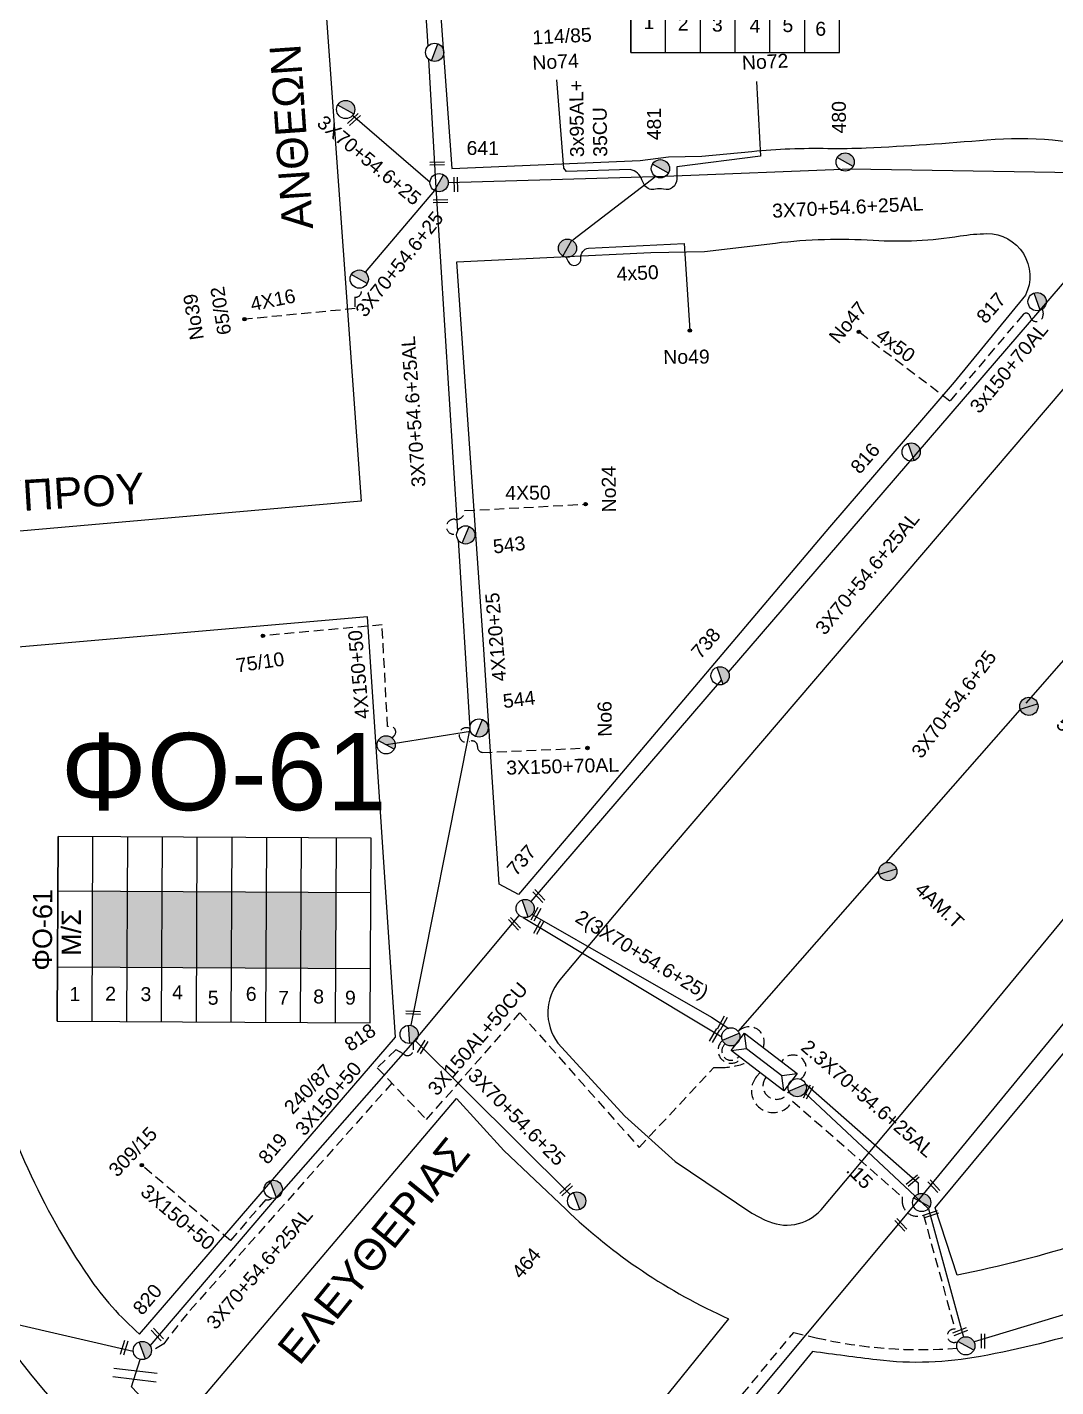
# Model space of a CAD drawing. Header units: millimetres. Extents: x 2999 to 5218, y 1863 to 2903.
# Drawn here: x 3327.9 to 3461, y 2039.3 to 2215.3 of the extents above; entities that cross this region are included whole.
import ezdxf
from ezdxf.enums import TextEntityAlignment as Align

# ---------------------------------------------------------------- set-up
doc = ezdxf.new("R2010")
doc.units = ezdxf.units.MM
doc.header["$LTSCALE"] = 0.5
doc.linetypes.add('ACAD_ISO04W100', pattern=[30, 24, -3, 0, -3])
doc.linetypes.add('DASHED', pattern=[19.05, 12.7, -6.35])
for name, color, linetype in [('Άγνωστα', 7, 'Continuous'), ('Ασφαλειοκιβώτια Χ.Τ 6 αναχωρήσεων', 7, 'Continuous'), ('Ασφαλειοκιβώτια Χ.Τ 9 αναχωρήσεων', 7, 'Continuous'), ('Εναέρια παροχή ΧΤ 4x16', 7, 'SYN_LINE'), ('Επιγραφές - Σχήματα', 7, 'Continuous'), ('Καλώδια ΧΤ   3x150+50AL', 7, 'DASHED'), ('Καλώδια ΧΤ   3x150+50CU', 7, 'DASHED'), ('Καλώδια ΧΤ   3x150+70AL', 7, 'DASHED'), ('Καλώδια ΧΤ   3x150AL+50CU', 7, 'DASHED'), ('Καλώδια ΧΤ   3x48+38+16.5', 7, 'DASHED'), ('Μηχανική τομή', 7, 'Continuous'), ('Στύλος Ξύλινος', 7, 'Continuous'), ('Στύλος Ξύλινος @ 1', 7, 'Continuous'), ('Στύλος ΦΜ', 7, 'Continuous'), ('Στύλος ΦΜ @ 1', 7, 'Continuous'), ('Συνδέσεις', 7, 'Continuous'), ('Συνεστραμμένα ΧΤ   3x70+54.6+25 AL', 7, 'SYN_LINE'), ('Τομή', 7, 'Continuous'), ('Υποσταθμός εναέριος 2 στύλων', 7, 'Continuous'), ('Υποσταθμός πόλεως', 7, 'Continuous'), ('Υπόβαθρο ΔΕΗ', 7, 'Continuous'), ('Υπόγεια καλώδια Παροχών ΧΤ   .15', 7, 'DASHED')]:
    doc.layers.add(name, color=color, linetype=linetype)
doc.styles.add('arial', font='ARIAL.TTF')
doc.styles.get("Standard").update_dxf_attribs({"font": 'ARIAL.TTF'})
doc.linetypes.add('SYN_LINE', pattern='A,0.5,-0.0001,["/\\/\\/\\/",Standard,S=0.1,R=0,X=0,Y=-0.05],-0.25', length=0.7501)

# ---------------------------------------------------------------- blocks, each defined once
blk = doc.blocks.new('ΑΣΦΑΛΕΙΟΚΙΒΩΤΙΟ ΥΠΟΣΤΑΘΜΟΥ 6 ΑΝΑΧΩΡΗΣΕΩΝ')
at = {"layer": 'Ασφαλειοκιβώτια Χ.Τ 6 αναχωρήσεων', "ltscale": 40}
for p, q in [((-23.91, 27), (23.91, 27)), ((-9.83, 27), (-9.83, -27)), ((9.83, 27), (9.83, -27)), ((-23.91, 18), (23.91, 18)), ((-23.91, 9), (23.91, 9)), ((-23.91, 0), (23.91, 0)), ((-23.91, -9), (23.91, -9)), ((-23.91, -18), (23.91, -18))]:
    blk.add_line(p, q, dxfattribs=at)
at = {"layer": 'Ασφαλειοκιβώτια Χ.Τ 6 αναχωρήσεων'}
blk.add_lwpolyline([(-23.91, -27), (23.91, -27), (23.91, 27), (-23.91, 27)], close=True, dxfattribs=at)
for s, p in [('1', (-17.82, 23.69)), ('2', (-18.21, 14.84)), ('3', (-18.45, 6.01)), ('4', (-18.73, -3.72)), ('5', (-18.57, -12.24)), ('6', (-19.53, -20.74))]:
    blk.add_text(s, height=3.6, rotation=270, dxfattribs=at).set_placement(p)
at = {"layer": 'Ασφαλειοκιβώτια Χ.Τ 6 αναχωρήσεων', "ltscale": 40}
for tag, height, p in [('ΟΝΟΜΑ', 5, (-0.27, 31.68)), ('ΚΕΙΜΕΝΟ 1', 2, (16.95, 22.41)), ('ΚΕΙΜΕΝΟ 2', 2, (16.95, 13.71)), ('ΚΕΙΜΕΝΟ 3', 2, (16.95, 4.31)), ('ΚΕΙΜΕΝΟ 4', 2, (16.95, -4.67)), ('ΚΕΙΜΕΝΟ 5', 2, (16.95, -13.51)), ('ΚΕΙΜΕΝΟ 6', 2, (16.95, -22.43)), ('ΣΧ', 2, (-0.21, -29.21))]:
    blk.add_attdef(tag, text='', height=height, dxfattribs=at).set_placement(p, align=Align.MIDDLE_CENTER)
blk = doc.blocks.new('ΑΣΦΑΛΕΙΟΚΙΒΩΤΙΟ ΥΠΟΣΤΑΘΜΟΥ 9 ΑΝΑΧΩΡΗΣΕΩΝ')
at = {"layer": 'Ασφαλειοκιβώτια Χ.Τ 9 αναχωρήσεων', "ltscale": 40}
for p, q in [((-23.8, 40.36), (24.02, 40.36)), ((-9.72, 40.36), (-9.72, -40.64)), ((9.94, 40.36), (9.94, -40.64)), ((-23.8, 31.36), (24.02, 31.36)), ((-23.8, 22.36), (24.02, 22.36)), ((-23.8, 13.36), (24.02, 13.36)), ((-23.8, 4.36), (24.02, 4.36)), ((-23.8, -4.64), (24.02, -4.64)), ((-23.8, -13.64), (24.02, -13.64)), ((-23.8, -22.64), (24.02, -22.64)), ((-23.8, -31.64), (24.02, -31.64))]:
    blk.add_line(p, q, dxfattribs=at)
at = {"layer": 'Ασφαλειοκιβώτια Χ.Τ 9 αναχωρήσεων'}
blk.add_lwpolyline([(-23.8, -40.64), (24.02, -40.64), (24.02, 40.36), (-23.8, 40.36)], close=True, dxfattribs=at)
for s, p in [('1', (-18.54, 37.25)), ('2', (-18.39, 27.98)), ('3', (-18.45, 18.85)), ('4', (-17.96, 10.67)), ('5', (-19.3, 1.44)), ('6', (-18.25, -8.4)), ('7', (-19.23, -16.79)), ('8', (-18.84, -25.86)), ('9', (-19.09, -34.08))]:
    blk.add_text(s, height=3.6, rotation=270, dxfattribs=at).set_placement(p)
at = {"layer": 'Ασφαλειοκιβώτια Χ.Τ 9 αναχωρήσεων', "ltscale": 40}
for tag, height, p in [('ΟΝΟΜΑ', 5, (-0.16, 44.31)), ('ΚΕΙΜΕΝΟ 1', 2, (17.06, 35.59)), ('ΚΕΙΜΕΝΟ 2', 2, (17.06, 26.88)), ('ΚΕΙΜΕΝΟ 3', 2, (17.06, 17.69)), ('ΚΕΙΜΕΝΟ 4', 2, (17.06, 8.71)), ('ΚΕΙΜΕΝΟ 5', 2, (17.06, -0.13)), ('ΚΕΙΜΕΝΟ 6', 2, (17.06, -9.05)), ('ΚΕΙΜΕΝΟ 7', 2, (17.06, -18.13)), ('ΚΕΙΜΕΝΟ 8', 2, (17.06, -26.85)), ('ΚΕΙΜΕΝΟ 9', 2, (17.06, -35.99)), ('ΣΧ', 2, (-0.1, -42.64))]:
    blk.add_attdef(tag, text='', height=height, dxfattribs=at).set_placement(p, align=Align.MIDDLE_CENTER)
blk = doc.blocks.new('ΜΗΧΑΝΙΚΗ ΤΟΜΗ')
at = {"layer": 'Μηχανική τομή', "ltscale": 40}
for p, q in [((-1.89, 0.78), (1.89, 0.78)), ((1.89, 0), (-1.89, 0))]:
    blk.add_line(p, q, dxfattribs=at)
blk = doc.blocks.new('ΥΠΑΡΧΩΝ ΤΣΙΜΕΝΤΕΝΙΟΣ ΣΤΥΛΟΣ')
at = {"layer": 'Στύλος ΦΜ'}
blk.add_hatch(color=7, dxfattribs=at).paths.add_polyline_path([(-1.29, -2.28, 0.574793), (2.62, 0, 0.268822), (1.3, 2.27)])
at = {"layer": 'Στύλος ΦΜ', "color": 7}
blk.add_line((-1.29, -2.28), (1.3, 2.27), dxfattribs=at)
blk.add_circle((0, 0), 2.62, dxfattribs=at)
at = {"layer": 'Στύλος ΦΜ', "flags": 4}
for tag, p in [('ΑΡΙΘΜΟΣ', (-4.68, 8.05)), ('ΤΥΠΟΣ', (-4.91, 3.03))]:
    blk.add_attdef(tag, p, '', height=4, dxfattribs=at)
blk = doc.blocks.new('ΥΠΟΣΤΑΘΜΟΣ ΕΝΑΕΡΙΟΣ ΕΠΙ 2 ΣΤΥΛΩΝ')
at = {"layer": 'Υποσταθμός εναέριος 2 στύλων', "linetype": 'Continuous'}
for points in [[(-11.97, -2.11, 0.574793), (-8.45, -0.07, 0.268822), (-9.64, 1.98)], [(9.68, -2.15, 0.574793), (13.19, -0.1, 0.268822), (12.01, 1.95)]]:
    blk.add_hatch(color=256, dxfattribs=at).paths.add_polyline_path(points)
for p, q in [((-11.97, -2.11), (-9.64, 1.98)), ((9.68, -2.15), (12.01, 1.95))]:
    blk.add_line(p, q, dxfattribs=at)
for centre in [(-10.81, -0.07), (10.84, -0.1)]:
    blk.add_circle(centre, 2.36, dxfattribs=at)
at = {"layer": 'Υποσταθμός πόλεως', "linetype": 'Continuous', "ltscale": 40}
blk.add_lwpolyline([(-8.57, 2.82), (8.57, 2.82), (8.57, -2.82), (-8.57, -2.82)], close=True, dxfattribs=at)
for points in [[(-5.75, 0), (-8.57, 2.82)], [(-8.57, -2.82), (-5.75, 0)], [(-5.75, 0), (5.75, 0)], [(5.75, 0), (8.57, 2.82)], [(8.57, -2.82), (5.75, 0)]]:
    blk.add_lwpolyline(points, dxfattribs=at)
at = {"layer": 'Υποσταθμός εναέριος 2 στύλων', "ltscale": 40, "flags": 1}
for tag, p in [('ΜΕΤΑΣΧΗΜΑΤΙΣΜΟΣ', (14.09, 2.51)), ('ΙΣΧΥΣ', (14.07, -0.28)), ('ΑΡΙΘΜΟΣ', (14.19, -3))]:
    blk.add_attdef(tag, p, '', height=1.8, dxfattribs=at)
blk = doc.blocks.new('ΥΠΑΡΧΩΝ ΞΥΛΙΝΟΣ ΣΤΥΛΟΣ')
at = {"layer": 'Στύλος Ξύλινος'}
h = blk.add_hatch(color=7, dxfattribs=at)
h.paths.add_polyline_path([(-2.62, 0, 0.270008), (-1.29, -2.28), (1.3, 2.27, 0.576266)])
h.paths.add_polyline_path([(-1.29, -2.28, 0.574793), (2.62, 0, 0.268822), (1.3, 2.27)])
at = {"layer": 'Στύλος Ξύλινος', "color": 7}
blk.add_line((-1.29, -2.28), (1.3, 2.27), dxfattribs=at)
blk.add_circle((0, 0), 2.62, dxfattribs=at)
at = {"layer": 'Στύλος Ξύλινος', "flags": 4}
for tag, p in [('ΑΡΙΘΜΟΣ', (-4.91, 8.6)), ('ΤΥΠΟΣ', (-4.85, 3.39))]:
    blk.add_attdef(tag, p, '', height=4, dxfattribs=at)
blk = doc.blocks.new('ΤΟΜΗ')
at = {"layer": 'Τομή', "ltscale": 40}
for p, q in [((-5.68, 0), (5.68, 0)), ((5.68, -2.33), (-5.68, -2.33))]:
    blk.add_line(p, q, dxfattribs=at)
blk = doc.blocks.new('_ΣΥΝΔΕΣΗ')
at = {"layer": 'Συνδέσεις', "linetype": 'SYN_LINE', "ltscale": 40}
blk.add_hatch(color=256, dxfattribs=at).paths.add_polyline_path([(0.5, -0.01, 1), (-0.5, -0.01, 1)])
at = {"layer": 'Συνδέσεις'}
blk.add_circle((0, -0.01), 0.5, dxfattribs=at)

msp = doc.modelspace()

# ---------------------------------------------------------------- hatches: boundary and pattern name
at = {"layer": 'Ασφαλειοκιβώτια Χ.Τ 9 αναχωρήσεων', "ltscale": 40}
for color, points in [(133, [(3336.41, 2103.5), (3336.36, 2093.67), (3340.86, 2093.65), (3340.91, 2103.48)]), (2, [(3340.91, 2103.48), (3340.86, 2093.65), (3345.36, 2093.62), (3345.41, 2103.45)]), (5, [(3345.41, 2103.45), (3345.36, 2093.62), (3349.86, 2093.6), (3349.91, 2103.43)]), (30, [(3349.91, 2103.43), (3349.86, 2093.6), (3354.36, 2093.58), (3354.41, 2103.41)]), (1, [(3354.41, 2103.41), (3354.36, 2093.58), (3358.86, 2093.55), (3358.91, 2103.38)]), (62, [(3358.91, 2103.38), (3358.86, 2093.55), (3363.36, 2093.53), (3363.41, 2103.36)]), (85, [(3363.41, 2103.36), (3363.36, 2093.53), (3367.86, 2093.51), (3367.91, 2103.33)])]:
    msp.add_hatch(color=color, dxfattribs=at).paths.add_polyline_path(points)

# ---------------------------------------------------------------- linework, layer by layer
at = {"layer": 'Άγνωστα', "color": 2, "ltscale": 40}
for points in [[(3422.32, 2208.28), (3422.84, 2198.6), (3411.98, 2197.24), (3411.98, 2195.63, -0.490807), (3410.29, 2194.33, 0.127824), (3409.22, 2194.33, -0.31706), (3407.83, 2194.85, -0.067152), (3407.47, 2195.56, 0.263106), (3405.97, 2196.9), (3397.72, 2196.65), (3397.38, 2197.06), (3396.45, 2208.51)], [(3397.64, 2185.61), (3397.94, 2184.97, 0.847927), (3399.58, 2185.43, -0.398232), (3400.56, 2186.72), (3412.94, 2187.32), (3413.67, 2176.04)]]:
    msp.add_lwpolyline(points, format="xyb", dxfattribs=at)
msp.add_lwpolyline([(3409.29, 2195.97), (3398.53, 2187.74)], dxfattribs=at)
at = {"layer": 'Άγνωστα', "color": 133, "linetype": 'DASHED', "ltscale": 0.2}
msp.add_lwpolyline([(3447.34, 2166.92), (3435.53, 2175.88)], dxfattribs=at)
at = {"layer": 'Άγνωστα', "color": 6, "linetype": 'DASHED', "ltscale": 0.2}
for points in [[(3383.52, 2149.75, -1.292198), (3383.27, 2151.62, 0.442412), (3384.58, 2152.74), (3400.18, 2153.57)], [(3375.17, 2123.31), (3375.43, 2123.61, 0.810787), (3374.56, 2124.79), (3373.86, 2137.96), (3358.43, 2136.55)]]:
    msp.add_lwpolyline(points, format="xyb", dxfattribs=at)
at = {"layer": 'Άγνωστα', "color": 1, "linetype": 'DASHED', "ltscale": 0.2}
msp.add_lwpolyline([(3425.56, 2081.43, -1.262407), (3427.98, 2079.16)], format="xyb", dxfattribs=at)
at = {"layer": 'Άγνωστα', "color": 30, "linetype": 'DASHED', "ltscale": 0.2}
msp.add_lwpolyline([(3408.39, 1986.22, 0.787019), (3403.48, 1987), (3387.5, 1990.41), (3387.84, 1991.82), (3385.2, 1995.87), (3427.12, 2046.38), (3430.03, 2045.7, 0.076462), (3448.26, 2044.34)], format="xyb", dxfattribs=at)
at = {"layer": 'Εναέρια παροχή ΧΤ 4x16', "color": 6, "linetype": 'DASHED', "ltscale": 0.2}
msp.add_lwpolyline([(3370.31, 2180.4), (3370.35, 2178.89), (3356.05, 2177.51)], dxfattribs=at)
at = {"layer": 'Επιγραφές - Σχήματα', "color": 6, "linetype": 'DASHED', "ltscale": 0.2}
msp.add_arc((3370.45, 2181.1), 0.724, 258.3228, 36.5853, dxfattribs=at)
at = {"layer": 'Επιγραφές - Σχήματα', "color": 1, "linetype": 'ACAD_ISO04W100', "lineweight": 60, "ltscale": 0.8}
msp.add_arc((3459.31, 2127.93), 234.05, 184.9566, 241.8922, dxfattribs=at)
at = {"layer": 'Επιγραφές - Σχήματα', "color": 2, "linetype": 'DASHED', "ltscale": 0.2}
msp.add_arc((3421.35, 2083.97), 1.96, 338.7263, 135.6551, dxfattribs=at)
at = {"layer": 'Επιγραφές - Σχήματα', "color": 133, "linetype": 'DASHED', "ltscale": 0.2}
msp.add_arc((3419, 2082.9), 1.68, 130.3934, 322.7456, dxfattribs=at)
at = {"layer": 'Επιγραφές - Σχήματα', "color": 62, "linetype": 'DASHED', "ltscale": 0.2}
msp.add_arc((3419.03, 2082.81), 1.21, 130.356, 325.341, dxfattribs=at)
at = {"layer": 'Επιγραφές - Σχήματα', "color": 85, "linetype": 'DASHED', "ltscale": 0.2}
msp.add_arc((3424.89, 2078.3), 1.75, 139.9321, 336.2661, dxfattribs=at)
at = {"layer": 'Καλώδια ΧΤ   3x150+50AL', "color": 62, "ltscale": 0.2}
msp.add_lwpolyline([(3359.57, 2063.74, -0.244419), (3358.79, 2063.57), (3354.22, 2058.27), (3342.76, 2068.04)], format="xyb", dxfattribs=at)
at = {"layer": 'Καλώδια ΧΤ   3x150+70AL', "color": 151, "linetype": 'DASHED', "ltscale": 0.2}
msp.add_lwpolyline([(3459.28, 2179), (3459.38, 2178.17, -0.960665), (3457.7, 2177.89, 0.623136), (3456.8, 2178.12), (3447.34, 2166.92)], format="xyb", dxfattribs=at)
at = {"layer": 'Καλώδια ΧΤ   3x150+70AL', "color": 6, "ltscale": 0.2}
msp.add_lwpolyline([(3385.22, 2124.54, 1.6244), (3385.17, 2122.85, -0.587411), (3386.2, 2122.2, 0.388419), (3386.81, 2121.45), (3400.43, 2122.02)], format="xyb", dxfattribs=at)
at = {"layer": 'Καλώδια ΧΤ   3x48+38+16.5', "color": 5, "ltscale": 0.2}
msp.add_lwpolyline([(3377.88, 2083.91), (3377.88, 2082.96, -0.608776), (3376.7, 2082.35, 0.049532), (3375.63, 2082.96), (3373.23, 2080.65), (3379.6, 2073.93), (3391.68, 2087.73), (3407.12, 2070.34), (3416.8, 2080.67), (3417.58, 2080.67, 0.091969), (3421.08, 2081.32, 1.539318)], format="xyb", dxfattribs=at)
msp.add_lwpolyline([(3375.12, 2078.66), (3348.62, 2048.78), (3346.16, 2045.67), (3345.63, 2044.89), (3344, 2043.93)], dxfattribs=at)
at = {"layer": 'Συνεστραμμένα ΧΤ   3x70+54.6+25 AL', "color": 6, "ltscale": 15}
for points in [[(3378.93, 2226.06), (3379.77, 2212.84)], [(3380.06, 2195.2), (3370.03, 2203.89)], [(3380.65, 2194.17), (3371.67, 2183.6)]]:
    msp.add_lwpolyline(points, dxfattribs=at)
at = {"layer": 'Συνεστραμμένα ΧΤ   3x70+54.6+25 AL', "color": 6, "ltscale": 20}
for points in [[(3379.88, 2211.15), (3380.83, 2194.5), (3383.62, 2150.1)], [(3383.69, 2148.97), (3385.22, 2124.54), (3377.59, 2086.13)]]:
    msp.add_lwpolyline(points, dxfattribs=at)
at = {"layer": 'Συνεστραμμένα ΧΤ   3x70+54.6+25 AL', "color": 2, "ltscale": 20}
for points in [[(3434.48, 2196.92), (3410.51, 2196), (3382.41, 2195.18)], [(3474.16, 2196.29), (3434.48, 2196.92)], [(3457.21, 2127.84), (3476.11, 2149.4), (3502.85, 2179.88)], [(3439.1, 2107.19), (3456.44, 2126.96)], [(3419.94, 2085.34), (3438.12, 2106.07)]]:
    msp.add_lwpolyline(points, dxfattribs=at)
at = {"layer": 'Συνεστραμμένα ΧΤ   3x70+54.6+25 AL', "color": 133, "ltscale": 20}
for points in [[(3418.67, 2131.82), (3473.39, 2195.4)], [(3393.14, 2102.14), (3417.79, 2130.79)], [(3393.27, 2100.49), (3416.48, 2087.19), (3418.74, 2085.73)]]:
    msp.add_lwpolyline(points, dxfattribs=at)
at = {"layer": 'Συνεστραμμένα ΧΤ   3x70+54.6+25 AL', "color": 1, "linetype": 'SYN_LINE', "ltscale": 20}
for points in [[(3384.73, 1993.15), (3410.77, 2024.57), (3443.31, 2063.56), (3463.19, 2087.75), (3483.54, 2112.43), (3502.72, 2136.51)], [(3428.62, 2078.6), (3443.22, 2065.74), (3443.22, 2064.28)]]:
    msp.add_lwpolyline(points, dxfattribs=at)
at = {"layer": 'Συνεστραμμένα ΧΤ   3x70+54.6+25 AL', "color": 6, "ltscale": 10}
msp.add_lwpolyline([(3385.3, 2124.17), (3375.55, 2122.61), (3374.39, 2122.43)], dxfattribs=at)
at = {"layer": 'Συνεστραμμένα ΧΤ   3x70+54.6+25 AL', "color": 62, "ltscale": 20}
for points in [[(3343.85, 2044.63), (3360.18, 2063.79), (3377.88, 2083.91), (3391.61, 2100.36)], [(3378.19, 2084.13), (3398.2, 2064.23)], [(3325.6, 2047.66), (3341.65, 2043.98)]]:
    msp.add_lwpolyline(points, dxfattribs=at)
at = {"layer": 'Συνεστραμμένα ΧΤ   3x70+54.6+25 AL', "color": 62, "ltscale": 15}
msp.add_lwpolyline([(3392.13, 2100.1), (3417.82, 2084.64)], dxfattribs=at)
at = {"layer": 'Συνεστραμμένα ΧΤ   3x70+54.6+25 AL', "color": 85, "ltscale": 20}
for points in [[(3526.63, 2097.79), (3505.83, 2072.34), (3474.34, 2052.38), (3450.45, 2045.17)], [(3428.55, 2077.4), (3442.82, 2064.01), (3444.54, 2062.39), (3449.08, 2045.79)]]:
    msp.add_lwpolyline(points, dxfattribs=at)
at = {"layer": 'Συνεστραμμένα ΧΤ   3x70+54.6+25 AL', "color": 5, "ltscale": 20}
msp.add_lwpolyline([(3383.06, 1992.89), (3366.05, 2013.36), (3341.44, 2039.34), (3342.54, 2042.9)], dxfattribs=at)
at = {"layer": 'Υπόβαθρο ΔΕΗ'}
for points in [[(3493.97, 2189.91), (3531.01, 2234.78), (3523.27, 2239.59), (3510.95, 2245.6), (3498.26, 2251.09, 0.058429), (3479.1, 2256.83, 0.033432), (3464.6, 2258.39, 0.006262), (3446.16, 2258.91), (3417.42, 2256.54), (3379.21, 2252.99), (3381.18, 2220.31), (3382.9, 2197.01), (3407.24, 2198.05), (3410.91, 2198.53), (3415.25, 2198.6), (3421.72, 2199.24, -0.028944), (3431.55, 2199.63, 0.015825), (3436.5, 2199.7, 0.01012), (3452.12, 2200.74, -0.088407), (3468.96, 2199.22, -0.026139), (3486.68, 2193.38, -0.03634), (3493.97, 2189.91, 0.263958)], [(3383.51, 2184.94), (3408.61, 2186.13), (3415.57, 2186.29), (3424.76, 2187.38, -0.044972), (3437.42, 2187.74, 0.055652), (3448.65, 2188.29, -0.037633), (3452.12, 2188.59, -0.559259), (3457.11, 2180.65), (3447.86, 2169.38), (3431.76, 2150.61), (3399.86, 2112.9), (3391.49, 2103.07), (3389.01, 2104.39), (3386.97, 2135.42), (3383.51, 2184.94)], [(3471.33, 2179.4), (3409.1, 2106.59), (3396.85, 2092, 0.346679), (3396.6, 2083.84), (3405.27, 2074.36), (3411.78, 2068.51), (3421.68, 2061.8), (3423.42, 2060.93, 0.333152), (3430.66, 2062.23), (3449.34, 2084.53), (3483.77, 2126.2), (3505.41, 2151.49), (3503.57, 2157.65, 0.118604), (3493.49, 2174.35, 0.134875), (3473.99, 2182.09), (3471.33, 2179.4)], [(3375.59, 2084.6), (3371.98, 2138.98), (3315.29, 2134.07), (3316.15, 2122.15, 0.045879), (3322.66, 2082.67, 0.085761), (3335.85, 2053.62, 0.065278), (3342.48, 2046.18), (3375.59, 2084.6)], [(3244.68, 2127.77), (3293.95, 2132.24), (3300.69, 2132.81), (3302.19, 2112.27), (3304.51, 2096.39, 0.057755), (3311.57, 2069.88, 0.092972), (3333.43, 2035.11), (3324.49, 2024.35), (3324.72, 2023.71), (3335.79, 2013.72), (3310.42, 1981.82), (3298.33, 1993.63, -0.056985), (3274.31, 2027.66, -0.040172), (3256.44, 2068.65, -0.031597), (3246.94, 2109.47), (3244.68, 2127.77)], [(3445.42, 2062.52), (3505.16, 2134.42), (3510.94, 2133.9), (3512.6, 2122.5, -0.148178), (3507.43, 2088.31, -0.144566), (3480.39, 2064.14, -0.058804), (3448.28, 2053.81), (3445.42, 2062.52)], [(3526.13, 1991.83), (3517.54, 2080.56), (3512.5, 2074.82, -0.08568), (3491.06, 2057.51, -0.05259), (3466.46, 2047.01, -0.028145), (3451.28, 2043.27, -0.076834), (3437.89, 2042.83, -0.004272), (3429.54, 2043.92), (3392.79, 1999.05), (3414.13, 1994.95), (3433.77, 1992.12), (3467.16, 1989.69), (3488.76, 1989.06), (3503.61, 1989.54), (3517.12, 1990.24), (3526.16, 1991.49), (3526.13, 1991.83)], [(3418.69, 2048.15), (3389.44, 2011.97, -0.226075), (3381.9, 2008.37, -0.141851), (3372.16, 2011.17, -0.045574), (3357.96, 2022.04, -0.06492), (3350.36, 2031.12, -0.293804), (3350.39, 2037.68), (3383.49, 2076.67), (3389.6, 2069.95), (3397.61, 2062.32, 0.085174), (3418.69, 2048.15, -89.636902)]]:
    msp.add_lwpolyline(points, format="xyb", dxfattribs=at)
msp.add_lwpolyline([(3307.53, 2247.04), (3364.11, 2251.95), (3371.13, 2153.99), (3314.19, 2148.95), (3307.53, 2247.04)], dxfattribs=at)
at = {"layer": 'Υπόγεια καλώδια Παροχών ΧΤ   .15', "color": 30, "ltscale": 0.2}
msp.add_lwpolyline([(3422.78, 2080.02), (3422.32, 2079.49, 1.112438), (3426.96, 2076.32), (3441.14, 2063.93), (3441.14, 2063.41, 0.535542), (3443.91, 2061.57), (3447.98, 2046.79)], format="xyb", dxfattribs=at)
msp.add_arc((3447.85, 2045.95), 0.857, 81.2796, 310.6691, dxfattribs=at)

# ---------------------------------------------------------------- block references
at = {"layer": 'Ασφαλειοκιβώτια Χ.Τ 6 αναχωρήσεων', "xscale": 0.5, "yscale": 0.5, "zscale": 0.5, "rotation": 90}
msp.add_blockref('ΑΣΦΑΛΕΙΟΚΙΒΩΤΙΟ ΥΠΟΣΤΑΘΜΟΥ 6 ΑΝΑΧΩΡΗΣΕΩΝ', (3419.54, 2223.97), dxfattribs=at).add_auto_attribs({'ΟΝΟΜΑ': 'ΦΟ-50'})
at = {"layer": 'Ασφαλειοκιβώτια Χ.Τ 9 αναχωρήσεων', "xscale": 0.4999999999999998, "yscale": 0.4999999999999998, "zscale": 0.4999999999999998, "rotation": 89.70135055606067}
msp.add_blockref('ΑΣΦΑΛΕΙΟΚΙΒΩΤΙΟ ΥΠΟΣΤΑΘΜΟΥ 9 ΑΝΑΧΩΡΗΣΕΩΝ', (3352.06, 2098.45), dxfattribs=at).add_auto_attribs({'ΟΝΟΜΑ': 'ΦΟ-61'})
at = {"layer": 'Μηχανική τομή'}
for p, xscale, yscale, zscale, rotation in [((3370.35, 2203.22), 0.4999999999999996, 0.4999999999999996, 0.4999999999999996, 42.76191703139985), ((3380.97, 2197.87), 0.4999999999999996, 0.4999999999999996, 0.4999999999999996, 180.9754372785865), ((3383.21, 2194.96), 0.4999999999999997, 0.4999999999999997, 0.4999999999999997, 270.577947933592), ((3381.41, 2192.98), 0.4999999999999996, 0.4999999999999996, 0.4999999999999996, 180.9754372785865), ((3394.28, 2103), 0.4999999999999993, 0.4999999999999993, 0.4999999999999993, 132.9464639555496), ((3393.95, 2100.42), 0.4999999999999993, 0.4999999999999993, 0.4999999999999993, 61.11994649415379), ((3391.13, 2099.39), 0.4999999999999993, 0.4999999999999993, 0.4999999999999993, 132.9464639555496), ((3394.3, 2098.7), 0.4999999999999993, 0.4999999999999993, 0.4999999999999993, 61.11994649415379), ((3377.89, 2087.97), 0.4999999999999994, 0.4999999999999994, 0.4999999999999994, 176.8387396790409), ((3418.04, 2086.33), 0.4999999999999993, 0.4999999999999993, 0.4999999999999993, 61.11994649415379), ((3417.04, 2084.72), 0.4999999999999993, 0.4999999999999993, 0.4999999999999993, 61.11994649415379), ((3378.94, 2083.43), 0.4999999999999995, 0.4999999999999995, 0.4999999999999995, 237.5232314441137), ((3429.17, 2077.4), 0.4999999999999993, 0.4999999999999993, 0.4999999999999993, 61.11994649415379), ((3442.64, 2065.89), 0.4999999999999993, 0.4999999999999993, 0.4999999999999993, 39.61053892676048), ((3445.4, 2065.45), 0.4999999999999993, 0.4999999999999993, 0.4999999999999993, 132.9464639555496), ((3397.82, 2064.72), 0.4999999999999996, 0.4999999999999996, 0.4999999999999996, 42.76191703139985), ((3441.12, 2060.43), 0.4999999999999993, 0.4999999999999993, 0.4999999999999993, 132.9464639555496), ((3444.94, 2061.5), 0.4999999999999993, 0.4999999999999993, 0.4999999999999993, 18.41985431372954), ((3344.91, 2046.25), 0.4999999999999993, 0.4999999999999993, 0.4999999999999993, 132.9464639555496), ((3448.73, 2046.3), 0.4999999999999992, 0.4999999999999992, 0.4999999999999992, 21.26928326830125), ((3340.29, 2044.47), 0.4999999999999995, 0.4999999999999995, 0.4999999999999995, 252.5132986549445), ((3451.81, 2045.27), 0.4999999999999993, 0.4999999999999993, 0.4999999999999993, 89.49286608951495)]:
    msp.add_blockref('ΜΗΧΑΝΙΚΗ ΤΟΜΗ', p, dxfattribs=dict(at, xscale=xscale, yscale=yscale, zscale=zscale, rotation=rotation))
at = {"layer": 'Στύλος Ξύλινος @ 1', "ltscale": 40, "xscale": 0.4499999999998181, "yscale": 0.4499999999998181, "zscale": 0.4499999999998181}
msp.add_blockref('ΥΠΑΡΧΩΝ ΞΥΛΙΝΟΣ ΣΤΥΛΟΣ', (3397.84, 2186.71), dxfattribs=at)
at = {"layer": 'Στύλος Ξύλινος @ 1', "ltscale": 40}
ref = msp.add_blockref('ΥΠΑΡΧΩΝ ΞΥΛΙΝΟΣ ΣΤΥΛΟΣ', (3457.55, 2127.41), dxfattribs=dict(at, xscale=0.449999999999818, yscale=0.449999999999818, zscale=0.449999999999818, rotation=316.9716539023241))
ref.add_attrib('ΤΥΠΟΣ', '5M.T', (3460.92, 2124.91), dxfattribs={"layer": 'Στύλος Ξύλινος', "height": 1.8, "rotation": 316.9717, "flags": 4})
ref = msp.add_blockref('ΥΠΑΡΧΩΝ ΞΥΛΙΝΟΣ ΣΤΥΛΟΣ', (3439.3, 2106.03), dxfattribs=dict(at, xscale=0.4499999999998181, yscale=0.4499999999998181, zscale=0.4499999999998181, rotation=316.9716539023241))
ref.add_attrib('ΤΥΠΟΣ', '4AM.T', (3442.67, 2103.52), dxfattribs={"layer": 'Στύλος Ξύλινος', "height": 1.8, "rotation": 316.9717, "flags": 4})
at = {"layer": 'Στύλος ΦΜ @ 1', "ltscale": 40, "xscale": 0.449999999999818, "yscale": 0.449999999999818, "zscale": 0.449999999999818}
for p, rotation in [((3380.65, 2212.05), 8.582727762758951), ((3369.14, 2204.66), 90.57296713480032), ((3370.9, 2182.71), 90.57296713480032), ((3374.38, 2122.43), 90.57296713480032), ((3443.68, 2063.2), 90.57296713480032), ((3449.39, 2044.65), 90.57296713480032)]:
    msp.add_blockref('ΥΠΑΡΧΩΝ ΤΣΙΜΕΝΤΕΝΙΟΣ ΣΤΥΛΟΣ', p, dxfattribs=dict(at, rotation=rotation))
at = {"layer": 'Στύλος ΦΜ @ 1', "ltscale": 40}
ref = msp.add_blockref('ΥΠΑΡΧΩΝ ΤΣΙΜΕΝΤΕΝΙΟΣ ΣΤΥΛΟΣ', (3433.78, 2197.87), dxfattribs=dict(at, xscale=0.449999999999818, yscale=0.449999999999818, zscale=0.449999999999818, rotation=90.14467161267201))
ref.add_attrib('ΤΥΠΟΣ', '480', (3433.87, 2201.56), dxfattribs={"layer": 'Στύλος ΦΜ', "height": 1.8, "rotation": 90.1447, "flags": 4})
ref = msp.add_blockref('ΥΠΑΡΧΩΝ ΤΣΙΜΕΝΤΕΝΙΟΣ ΣΤΥΛΟΣ', (3409.87, 2196.99), dxfattribs=dict(at, xscale=0.449999999999818, yscale=0.449999999999818, zscale=0.449999999999818, rotation=90.14467161267203))
ref.add_attrib('ΤΥΠΟΣ', '481', (3409.95, 2200.68), dxfattribs={"layer": 'Στύλος ΦΜ', "height": 1.8, "rotation": 90.1447, "flags": 4})
ref = msp.add_blockref('ΥΠΑΡΧΩΝ ΤΣΙΜΕΝΤΕΝΙΟΣ ΣΤΥΛΟΣ', (3381.23, 2195.19), dxfattribs=dict(at, xscale=0.4499999999998179, yscale=0.4499999999998179, zscale=0.4499999999998179, rotation=359.5947198485196))
ref.add_attrib('ΤΥΠΟΣ', '641', (3384.78, 2198.78), dxfattribs={"layer": 'Στύλος ΦΜ', "height": 1.8, "rotation": 359.5947, "flags": 4})
ref = msp.add_blockref('ΥΠΑΡΧΩΝ ΤΣΙΜΕΝΤΕΝΙΟΣ ΣΤΥΛΟΣ', (3458.61, 2179.79), dxfattribs=dict(at, xscale=0.4499999999998179, yscale=0.4499999999998179, zscale=0.4499999999998179, rotation=48.92599646971153))
ref.add_attrib('ΤΥΠΟΣ', '817', (3451.95, 2176.81), dxfattribs={"layer": 'Στύλος ΦΜ', "height": 1.8, "rotation": 48.926, "flags": 4})
ref = msp.add_blockref('ΥΠΑΡΧΩΝ ΤΣΙΜΕΝΤΕΝΙΟΣ ΣΤΥΛΟΣ', (3442.32, 2160.33), dxfattribs=dict(at, xscale=0.4499999999998179, yscale=0.4499999999998179, zscale=0.4499999999998179, rotation=48.92599646971153))
ref.add_attrib('ΤΥΠΟΣ', '816', (3435.66, 2157.36), dxfattribs={"layer": 'Στύλος ΦΜ', "height": 1.8, "rotation": 48.926, "flags": 4})
ref = msp.add_blockref('ΥΠΑΡΧΩΝ ΤΣΙΜΕΝΤΕΝΙΟΣ ΣΤΥΛΟΣ', (3384.68, 2149.6), dxfattribs=dict(at, xscale=0.4499999999998179, yscale=0.4499999999998179, zscale=0.4499999999998179, rotation=6.959597081872027))
ref.add_attrib('ΤΥΠΟΣ', '543', (3388.32, 2147.18), dxfattribs={"layer": 'Στύλος ΦΜ', "height": 1.8, "rotation": 6.9596, "flags": 4})
ref = msp.add_blockref('ΥΠΑΡΧΩΝ ΤΣΙΜΕΝΤΕΝΙΟΣ ΣΤΥΛΟΣ', (3417.59, 2131.37), dxfattribs=dict(at, xscale=0.4499999999998179, yscale=0.4499999999998179, zscale=0.4499999999998179, rotation=48.92599646971153))
ref.add_attrib('ΤΥΠΟΣ', '738', (3415.04, 2133.42), dxfattribs={"layer": 'Στύλος ΦΜ', "height": 1.8, "rotation": 48.926, "flags": 4})
ref = msp.add_blockref('ΥΠΑΡΧΩΝ ΤΣΙΜΕΝΤΕΝΙΟΣ ΣΤΥΛΟΣ', (3386.4, 2124.61), dxfattribs=dict(at, xscale=0.4499999999998179, yscale=0.4499999999998179, zscale=0.4499999999998179, rotation=6.959597081872027))
ref.add_attrib('ΤΥΠΟΣ', '544', (3389.6, 2127.17), dxfattribs={"layer": 'Στύλος ΦΜ', "height": 1.8, "rotation": 6.9596, "flags": 4})
ref = msp.add_blockref('ΥΠΑΡΧΩΝ ΤΣΙΜΕΝΤΕΝΙΟΣ ΣΤΥΛΟΣ', (3392.37, 2101.25), dxfattribs=dict(at, xscale=0.4499999999998179, yscale=0.4499999999998179, zscale=0.4499999999998179, rotation=48.92599646971153))
ref.add_attrib('ΤΥΠΟΣ', '737', (3391.18, 2105.33), dxfattribs={"layer": 'Στύλος ΦΜ', "height": 1.8, "rotation": 48.926, "flags": 4})
ref = msp.add_blockref('ΥΠΑΡΧΩΝ ΤΣΙΜΕΝΤΕΝΙΟΣ ΣΤΥΛΟΣ', (3377.36, 2084.97), dxfattribs=dict(at, xscale=0.4499999999998179, yscale=0.4499999999998179, zscale=0.4499999999998179, rotation=34.36711810753913))
ref.add_attrib('ΤΥΠΟΣ', '818', (3369.77, 2082.66), dxfattribs={"layer": 'Στύλος ΦΜ', "height": 1.8, "rotation": 34.3671, "flags": 4})
ref = msp.add_blockref('ΥΠΑΡΧΩΝ ΤΣΙΜΕΝΤΕΝΙΟΣ ΣΤΥΛΟΣ', (3359.77, 2064.9), dxfattribs=dict(at, xscale=0.449999999999818, yscale=0.449999999999818, zscale=0.449999999999818, rotation=49.81525264801666))
ref.add_attrib('ΤΥΠΟΣ', '819', (3359.05, 2068.01), dxfattribs={"layer": 'Στύλος ΦΜ', "height": 1.8, "rotation": 49.8153, "flags": 4})
ref = msp.add_blockref('ΥΠΑΡΧΩΝ ΤΣΙΜΕΝΤΕΝΙΟΣ ΣΤΥΛΟΣ', (3399.04, 2063.4), dxfattribs=dict(at, xscale=0.449999999999818, yscale=0.449999999999818, zscale=0.449999999999818, rotation=49.81525264801666))
ref.add_attrib('ΤΥΠΟΣ', '464', (3391.84, 2053.18), dxfattribs={"layer": 'Στύλος ΦΜ', "height": 1.8, "rotation": 49.8153, "flags": 4})
ref = msp.add_blockref('ΥΠΑΡΧΩΝ ΤΣΙΜΕΝΤΕΝΙΟΣ ΣΤΥΛΟΣ', (3342.83, 2044.05), dxfattribs=dict(at, xscale=0.449999999999818, yscale=0.449999999999818, zscale=0.449999999999818, rotation=49.81525264801666))
ref.add_attrib('ΤΥΠΟΣ', '820', (3342.81, 2048.49), dxfattribs={"layer": 'Στύλος ΦΜ', "height": 1.8, "rotation": 49.8153, "flags": 4})
at = {"layer": 'Συνδέσεις', "xscale": 0.4500000000000455, "yscale": 0.4500000000000455, "zscale": 0.4500000000000455}
for p in [(3356.05, 2177.52), (3413.67, 2176.05), (3435.54, 2175.88), (3400.19, 2153.58), (3358.44, 2136.55), (3400.43, 2122.03), (3342.76, 2068.04)]:
    msp.add_blockref('_ΣΥΝΔΕΣΗ', p, dxfattribs=at)
at = {"layer": 'Τομή', "xscale": 0.4999999999999997, "yscale": 0.4999999999999997, "zscale": 0.4999999999999997, "rotation": 353.1962114443083}
msp.add_blockref('ΤΟΜΗ', (3341.95, 2041.44), dxfattribs=at)
at = {"layer": 'Υποσταθμός εναέριος 2 στύλων', "xscale": 0.5, "yscale": 0.5, "zscale": 0.5, "rotation": 322.5789709161591}
msp.add_blockref('ΥΠΟΣΤΑΘΜΟΣ ΕΝΑΕΡΙΟΣ ΕΠΙ 2 ΣΤΥΛΩΝ', (3423.3, 2081.39), dxfattribs=at)

# ---------------------------------------------------------------- texts
at = {"ltscale": 40, "char_height": 4, "width": 17.8089, "attachment_point": 1, "style": 'arial'}
for s, insert, rotation in [('ΑΝΘΕΩΝ', (3360.94, 2188.97), 93.9805), ('ΚΥΠΡΟΥ', (3319.75, 2156.24), 3.5291)]:
    msp.add_mtext(s, dxfattribs=dict(at, insert=insert, rotation=rotation))
at = {"ltscale": 40, "insert": (3332.26, 2123.97), "char_height": 5, "width": 17.8089, "attachment_point": 1, "style": 'arial'}
msp.add_mtext('{\\H2x;ΦO-61}', dxfattribs=at)
at = {"layer": 'Άγνωστα', "ltscale": 40, "char_height": 1.8, "width": 17.1868, "attachment_point": 1, "style": 'arial'}
for s, insert, rotation in [('114/85', (3393.25, 2214.87), 2.8791), ('Νο74', (3393.25, 2211.6), 2.8791), ('Νο72', (3420.37, 2211.6), 2.8791), ('3x95AL+\\P35CU', (3398.19, 2198.48), 90.7208), ('4x50', (3404.15, 2184.26), 2.8791), ('Νο39', (3349.02, 2174.7), 98.8428), ('65/02', (3352.58, 2175.36), 98.8428), ('Νο47', (3431.52, 2175.36), 50.4423), ('4x50', (3438.66, 2176.5), 323.512), ('Νο49', (3410.23, 2173.53), 0.5369), ('Νο24', (3402.32, 2152.51), 90.5369), ('4X50', (3389.78, 2155.93), 0.5369), ('4X120+25', (3388.15, 2130.56), 94.8308), ('4X150+50', (3370.4, 2125.7), 94.8308), ('75/10', (3354.82, 2133.57), 8.36), ('Νο6', (3401.78, 2123.47), 90.5369), ('2.3X70+54.6+25AL', (3429.09, 2084.42), 319.2496), ('240/87', (3360.98, 2075.73), 46.2543), ('309/15', (3338.29, 2067.62), 46.2543)]:
    msp.add_mtext(s, dxfattribs=dict(at, insert=insert, rotation=rotation))
at = {"layer": 'Εναέρια παροχή ΧΤ 4x16', "ltscale": 20, "insert": (3356.67, 2180.32), "char_height": 1.8, "width": 17.1868, "attachment_point": 1, "rotation": 11.4626, "style": 'arial'}
msp.add_mtext('4X16', dxfattribs=at)
at = {"layer": 'Επιγραφές - Σχήματα', "attachment_point": 1}
for s, insert, char_height, width, rotation in [('Μ/Σ', (3332.39, 2095.12), 2.5, 2.2621, 90), ('ΕΛΕΥΘΕΡΙΑΣ', (3360.04, 2044.46), 4, 15.1545, 51.0441)]:
    msp.add_mtext(s, dxfattribs=dict(at, insert=insert, char_height=char_height, width=width, rotation=rotation))
at = {"layer": 'Καλώδια ΧΤ   3x150+50CU', "ltscale": 0.2, "char_height": 1.8, "width": 17.1868, "attachment_point": 1, "style": 'arial'}
for insert, rotation in [((3362.44, 2072.87), 49.226), ((3343.61, 2065.72), 319.8074)]:
    msp.add_mtext('3X150+50', dxfattribs=dict(at, insert=insert, rotation=rotation))
at = {"layer": 'Καλώδια ΧΤ   3x150+70AL', "ltscale": 40, "insert": (3449.74, 2166.33), "char_height": 1.8, "width": 17.1868, "attachment_point": 1, "rotation": 50.4423, "style": 'arial'}
msp.add_mtext('3x150+70AL', dxfattribs=at)
at = {"layer": 'Καλώδια ΧΤ   3x150+70AL', "ltscale": 0.2, "insert": (3389.89, 2120.37), "char_height": 1.8, "width": 17.1868, "attachment_point": 1, "rotation": 1.5494, "style": 'arial'}
msp.add_mtext('3X150+70AL', dxfattribs=at)
at = {"layer": 'Καλώδια ΧΤ   3x150AL+50CU', "ltscale": 0.2, "insert": (3379.6, 2078.06), "char_height": 1.8, "width": 17.1868, "attachment_point": 1, "rotation": 49.3592, "style": 'arial'}
msp.add_mtext('3X150AL+50CU', dxfattribs=at)
at = {"layer": 'Συνεστραμμένα ΧΤ   3x70+54.6+25 AL', "ltscale": 40, "char_height": 1.8, "width": 17.1868, "attachment_point": 1, "style": 'arial'}
for s, insert, rotation in [('3X70+54.6+25', (3366.43, 2204.06), 320.2507), ('3X70+54.6+25', (3370.25, 2178.76), 51.5553), ('3X70+54.6+25', (3442.21, 2121.6), 53.5311), ('2(3X70+54.6+25)', (3399.63, 2101.17), 328.6164), ('3X70+54.6+25', (3386.1, 2080.74), 314.949)]:
    msp.add_mtext(s, dxfattribs=dict(at, insert=insert, rotation=rotation))
at = {"layer": 'Συνεστραμμένα ΧΤ   3x70+54.6+25 AL', "ltscale": 20, "char_height": 1.8, "width": 17.1868, "attachment_point": 1, "style": 'arial'}
for insert, rotation in [((3424.28, 2192.44), 2.8305), ((3377.7, 2155.74), 94.1203), ((3429.75, 2137.65), 50.7647), ((3350.95, 2047.8), 49.5754)]:
    msp.add_mtext('3X70+54.6+25AL', dxfattribs=dict(at, insert=insert, rotation=rotation))
at = {"layer": 'Υπόγεια καλώδια Παροχών ΧΤ   .15', "ltscale": 0.2, "insert": (3435.07, 2068.54), "char_height": 1.8, "width": 17.1868, "attachment_point": 1, "rotation": 314.949, "style": 'arial'}
msp.add_mtext('.15', dxfattribs=at)

doc.saveas('drawing.dxf')
